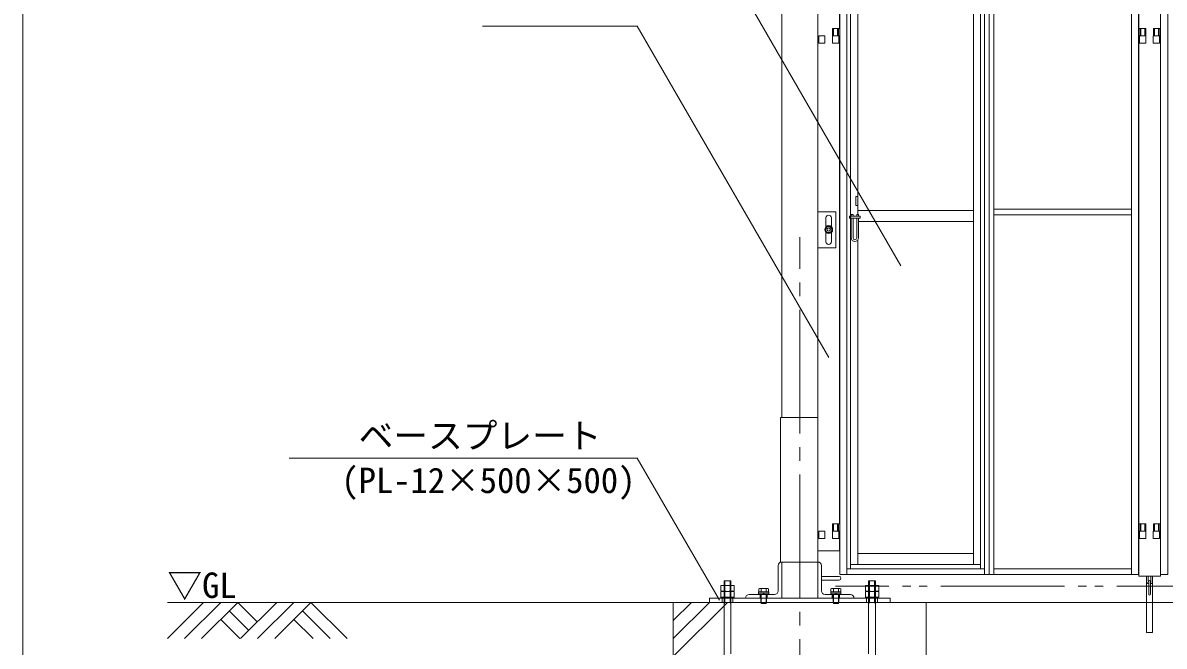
# Model space of a CAD drawing. Units: millimetres, scale not verified. Extents: x 35020 to 55145, y -14438 to 14438.
# Drawn here: x 35020 to 38178, y 3591 to 5318 of the extents above; entities that cross this region are included whole.
import ezdxf
from ezdxf.enums import TextEntityAlignment as Align

# ---------------------------------------------------------------- set-up
doc = ezdxf.new("R2010")
doc.units = ezdxf.units.MM
doc.header["$LTSCALE"] = 38
for name, pattern in [('CHAIN2', [12, 9, -1, 1, -1]), ('DASHED1', [1.8, 1.2, -0.6]), ('DOUBLE_CHAIN2', [12.8, 9, -1, 0.6, -0.6, 0.6, -1])]:
    doc.linetypes.add(name, pattern=pattern)
for name, color, linetype, lineweight in [('0-5_ﾍﾞｰｽﾗｲﾝ', 5, 'Continuous', 18), ('0-6_ﾎﾞﾙﾄ類', 2, 'Continuous', 18), ('0-8_ﾜｲﾔｰﾛｰﾌﾟ', 7, 'DOUBLE_CHAIN2', 18), ('0-9_基礎工事用PCA小', 7, 'Continuous', 18), ('0-A_図面枠', 7, 'Continuous', 18), ('0-C_側固定棒', 7, 'Continuous', 18), ('0-F_中央走行棒', 7, 'Continuous', 18), ('1-3_通芯', 1, 'CHAIN2', 18), ('1-6_標準ﾊﾟﾈﾙ', 7, 'Continuous', 18), ('1-7_標準柱', 7, 'Continuous', 18), ('1-8_文字', 7, 'Continuous', 18), ('1-9_落とし棒', 7, 'Continuous', 18)]:
    doc.layers.add(name, color=color, linetype=linetype, lineweight=lineweight)
doc.styles.add('ＭＳ ゴシック', font='')
doc.styles.get('ＭＳ ゴシック').set_extended_font_data('MS Gothic')

msp = doc.modelspace()

# ---------------------------------------------------------------- linework, layer by layer
at = {"layer": '0-5_ﾍﾞｰｽﾗｲﾝ'}
msp.add_line((35419.8, 3712.5), (46619.8, 3712.5), dxfattribs=at)
at = {"layer": '0-6_ﾎﾞﾙﾄ類'}
for p, q in [((36960.28, 3744.53), (36960.28, 3759.1)), ((36979.33, 3744.53), (36979.33, 3759.1)), ((37360.28, 3744.53), (37360.28, 3759.1)), ((37379.33, 3744.53), (37379.33, 3759.1)), ((36960.28, 3741.67), (36960.28, 3727.1)), ((36979.33, 3741.67), (36979.33, 3727.1)), ((37057.97, 3751.5), (37056.12, 3750.45)), ((37056.12, 3750.45), (37056.12, 3741.7)), ((37056.12, 3741.7), (37083.47, 3741.7)), ((37057.97, 3751.5), (37081.62, 3751.5)), ((37058.55, 3741.5), (37081.05, 3741.5)), ((37061.8, 3712.5), (37061.8, 3734.5)), ((37062.97, 3750.45), (37062.97, 3741.7)), ((37063.03, 3709.7), (37063.03, 3734.5)), ((37068.6, 3738.5), (37069.67, 3734.5)), ((37069.92, 3738.5), (37071, 3734.5)), ((37076.62, 3750.45), (37076.62, 3741.7)), ((37077.8, 3712.5), (37077.8, 3734.5)), ((37081.62, 3751.5), (37083.47, 3750.45)), ((37083.47, 3750.45), (37083.47, 3741.7)), ((37257.97, 3751.5), (37256.12, 3750.45)), ((37256.12, 3750.45), (37256.12, 3741.7)), ((37256.12, 3741.7), (37283.48, 3741.7)), ((37257.97, 3751.5), (37281.62, 3751.5)), ((37258.55, 3741.5), (37281.05, 3741.5)), ((37261.8, 3712.5), (37261.8, 3734.5)), ((37262.97, 3750.45), (37262.97, 3741.7)), ((37263.03, 3709.7), (37263.03, 3734.5)), ((37268.6, 3738.5), (37269.68, 3734.5)), ((37269.93, 3738.5), (37271, 3734.5)), ((37276.62, 3750.45), (37276.62, 3741.7)), ((37277.8, 3712.5), (37277.8, 3734.5)), ((37281.62, 3751.5), (37283.48, 3750.45)), ((37283.48, 3750.45), (37283.48, 3741.7)), ((37360.28, 3741.67), (37360.28, 3727.1)), ((37379.33, 3741.67), (37379.33, 3727.1)), ((37061.8, 3712.5), (37063.03, 3709.7)), ((37261.8, 3712.5), (37263.03, 3709.7))]:
    msp.add_line(p, q, dxfattribs=at)
for points in [[(37244.9, 4753.55), (37239.97, 4745.05), (37244.9, 4736.55), (37254.7, 4736.55), (37259.62, 4745.05), (37254.7, 4753.55)], [(36951.32, 3744.53), (36951.32, 3759.1), (36988.28, 3759.1), (36988.28, 3744.53), (36985.8, 3743.1), (36953.8, 3743.1)], [(37351.33, 3744.53), (37351.33, 3759.1), (37388.28, 3759.1), (37388.28, 3744.53), (37385.8, 3743.1), (37353.8, 3743.1)], [(36951.32, 3741.67), (36951.32, 3727.1), (36988.28, 3727.1), (36988.28, 3741.67), (36985.8, 3743.1), (36953.8, 3743.1)], [(36951.8, 3727.1), (36987.8, 3727.1), (36987.8, 3724.5), (36951.8, 3724.5)], [(37083.8, 3741.5), (37083.8, 3738.5), (37055.8, 3738.5), (37055.8, 3741.5)], [(37055.8, 3738.5), (37083.8, 3738.5), (37083.8, 3734.5), (37055.8, 3734.5)], [(37283.8, 3741.5), (37283.8, 3738.5), (37255.8, 3738.5), (37255.8, 3741.5)], [(37255.8, 3738.5), (37283.8, 3738.5), (37283.8, 3734.5), (37255.8, 3734.5)], [(37351.33, 3741.67), (37351.33, 3727.1), (37388.28, 3727.1), (37388.28, 3741.67), (37385.8, 3743.1), (37353.8, 3743.1)], [(37351.8, 3727.1), (37387.8, 3727.1), (37387.8, 3724.5), (37351.8, 3724.5)]]:
    msp.add_lwpolyline(points, close=True, dxfattribs=at)
for points in [[(37063.03, 3709.7), (37076.57, 3709.7), (37076.57, 3734.5)], [(37263.03, 3709.7), (37276.58, 3709.7), (37276.58, 3734.5)], [(37061.8, 3712.5), (37077.8, 3712.5), (37076.57, 3709.7)], [(37261.8, 3712.5), (37277.8, 3712.5), (37276.58, 3709.7)]]:
    msp.add_lwpolyline(points, dxfattribs=at)
for radius in [11, 8.5, 4.75, 4.22]:
    msp.add_circle((37249.8, 4745.05), radius, dxfattribs=at)
for centre, radius, start, end in [((37249.8, 4745.05), 8.9, 132.757, 167.243), ((37249.8, 4745.05), 8.9, 192.757, 227.243), ((37249.8, 4745.05), 8.9, 72.757, 107.243), ((37249.8, 4745.05), 8.9, 12.757, 47.243), ((37249.8, 4745.05), 8.9, 312.757, 347.243), ((37249.8, 4745.05), 8.9, 252.757, 287.243), ((36955.8, 3752.28), 8.95, 240, 300), ((36955.8, 3733.93), 8.95, 60, 120), ((36969.8, 3775.55), 32.45, 252.932, 287.068), ((36969.8, 3710.65), 32.45, 72.932, 107.068), ((36983.8, 3752.28), 8.95, 239.975, 300.025), ((36983.8, 3733.93), 8.95, 59.975, 120.025), ((37059.55, 3745.45), 6.05, 55.616, 124.384), ((37058.55, 3741.7), 0.2, 180, 270), ((37069.8, 3728.88), 22.62, 72.412, 107.588), ((37080.05, 3745.45), 6.05, 55.616, 124.384), ((37081.05, 3741.7), 0.2, 270, 0), ((37259.55, 3745.45), 6.05, 55.616, 124.384), ((37258.55, 3741.7), 0.2, 180, 270), ((37269.8, 3728.88), 22.62, 72.412, 107.588), ((37280.05, 3745.45), 6.05, 55.616, 124.384), ((37281.05, 3741.7), 0.2, 270, 0), ((37355.8, 3752.28), 8.95, 240, 300), ((37355.8, 3733.93), 8.95, 60, 120), ((37369.8, 3775.55), 32.45, 252.932, 287.068), ((37369.8, 3710.65), 32.45, 72.932, 107.068), ((37383.8, 3752.28), 8.95, 239.975, 300.025), ((37383.8, 3733.93), 8.95, 59.975, 120.025)]:
    msp.add_arc(centre, radius, start, end, dxfattribs=at)
at = {"layer": '0-8_ﾜｲﾔｰﾛｰﾌﾟ'}
msp.add_line((46171.4, 3757.5), (37268.2, 3757.5), dxfattribs=at)
at = {"layer": '0-9_基礎工事用PCA小'}
for p, q in [((36819.8, 3562.5), (36969.8, 3712.5)), ((36819.8, 3612.5), (36919.8, 3712.5)), ((36819.8, 3662.5), (36869.8, 3712.5)), ((36960.28, 3712.5), (36979.33, 3712.5)), ((37379.33, 3712.5), (37360.28, 3712.5))]:
    msp.add_line(p, q, dxfattribs=at)
at = {"layer": '0-9_基礎工事用PCA小', "color": 4, "linetype": 'DASHED1', "lineweight": 9}
for p, q in [((36955.1, 3724.5), (36955.1, 3712.5)), ((36984.8, 3724.5), (36984.8, 3712.5)), ((37061.8, 3724.5), (37061.8, 3712.5)), ((37077.8, 3724.5), (37077.8, 3712.5)), ((37261.8, 3724.5), (37261.8, 3712.5)), ((37277.8, 3724.5), (37277.8, 3712.5)), ((37354.8, 3724.5), (37354.8, 3712.5)), ((37384.8, 3724.5), (37384.8, 3712.5))]:
    msp.add_line(p, q, dxfattribs=at)
at = {"layer": '0-9_基礎工事用PCA小'}
for points in [[(36960.28, 3195.55), (36960.28, 3772.5), (36979.33, 3772.5), (36979.33, 3570.5)], [(36960.28, 3710), (36962.78, 3712.5), (36962.78, 3772.5), (36976.82, 3772.5), (36976.82, 3712.5), (36979.33, 3710)], [(37379.33, 3195.55), (37379.33, 3772.5), (37360.28, 3772.5), (37360.28, 3570.5)], [(37379.33, 3710), (37376.82, 3712.5), (37376.82, 3772.5), (37362.78, 3772.5), (37362.78, 3712.5), (37360.28, 3710)]]:
    msp.add_lwpolyline(points, dxfattribs=at)
for points in [[(36819.8, 2812.5), (37519.8, 2812.5), (37519.8, 3712.5), (36819.8, 3712.5)], [(36919.8, 3712.5), (37419.8, 3712.5), (37419.8, 3724.5), (36919.8, 3724.5)]]:
    msp.add_lwpolyline(points, close=True, dxfattribs=at)
at = {"layer": '0-A_図面枠'}
msp.add_lwpolyline([(35019.8, 14437.5), (55144.8, 14437.5), (55144.8, 562.5), (35019.8, 562.5)], close=True, dxfattribs=at)
at = {"layer": '0-C_側固定棒'}
for p, q in [((37279.8, 5301.55), (37279.8, 6653.05)), ((37279.8, 3930.05), (37279.8, 5281.55))]:
    msp.add_line(p, q, dxfattribs=at)
msp.add_lwpolyline([(37279.8, 6673.05), (37279.8, 7525.05), (37219.8, 7525.05), (37219.8, 3855.05), (37279.8, 3855.05), (37279.8, 3910.05)], dxfattribs=at)
for points in [[(37222.15, 5261.55), (37239.45, 5261.55), (37239.45, 5281.55), (37222.15, 5281.55)], [(37260.15, 5261.55), (37277.45, 5261.55), (37277.45, 5281.55), (37260.15, 5281.55)], [(37222.15, 3890.05), (37239.45, 3890.05), (37239.45, 3910.05), (37222.15, 3910.05)], [(37260.15, 3890.05), (37277.45, 3890.05), (37277.45, 3910.05), (37260.15, 3910.05)]]:
    msp.add_lwpolyline(points, close=True, dxfattribs=at)
at = {"layer": '0-F_中央走行棒'}
for p, q in [((38107.8, 6653.05), (38107.8, 5301.55)), ((38167.8, 5301.55), (38167.8, 6653.05)), ((38107.8, 5281.55), (38107.8, 3930.05)), ((38167.8, 3930.05), (38167.8, 5281.55)), ((38129.25, 3771.95), (38129.25, 3785.05)), ((38134.25, 3771.95), (38134.25, 3785.05)), ((38135.3, 3770.55), (38135.3, 3735.55)), ((38140.3, 3735.55), (38140.3, 3770.55)), ((38141.25, 3785.05), (38141.25, 3771.95)), ((38146.25, 3785.05), (38146.25, 3771.95))]:
    msp.add_line(p, q, dxfattribs=at)
for points in [[(38110.15, 5261.55), (38127.45, 5261.55), (38127.45, 5281.55), (38110.15, 5281.55)], [(38148.15, 5261.55), (38165.45, 5261.55), (38165.45, 5281.55), (38148.15, 5281.55)], [(38110.15, 3890.05), (38127.45, 3890.05), (38127.45, 3910.05), (38110.15, 3910.05)], [(38148.15, 3890.05), (38165.45, 3890.05), (38165.45, 3910.05), (38148.15, 3910.05)]]:
    msp.add_lwpolyline(points, close=True, dxfattribs=at)
msp.add_lwpolyline([(38107.8, 3910.05), (38107.8, 3785.05), (38167.8, 3785.05), (38167.8, 3910.05)], dxfattribs=at)
for centre, radius, start, end in [((38137.75, 3771.95), 8.5, 180, 253.254), ((38137.75, 3771.95), 3.5, 180, 225.592), ((38137.8, 3770.55), 2.5, 0, 180), ((38137.75, 3771.95), 8.5, 287.463, 0), ((38137.75, 3771.95), 3.5, 316.787, 0), ((38137.8, 3735.55), 2.5, 180, 0)]:
    msp.add_arc(centre, radius, start, end, dxfattribs=at)
at = {"layer": '1-3_通芯'}
msp.add_line((37169.8, 2812.5), (37169.8, 4724.5), dxfattribs=at)
at = {"layer": '1-6_標準ﾊﾟﾈﾙ', "color": 4, "linetype": 'DASHED1', "lineweight": 9}
for p, q in [((37263.3, 5301.55), (37263.3, 5281.55)), ((37274.3, 5301.55), (37274.3, 5281.55)), ((38113.3, 5301.55), (38113.3, 5281.55)), ((38124.3, 5301.55), (38124.3, 5281.55)), ((38151.3, 5301.55), (38151.3, 5281.55)), ((38162.3, 5301.55), (38162.3, 5281.55)), ((37263.3, 3930.05), (37263.3, 3910.05)), ((37274.3, 3930.05), (37274.3, 3910.05)), ((38113.3, 3930.05), (38113.3, 3910.05)), ((38124.3, 3930.05), (38124.3, 3910.05)), ((38151.3, 3930.05), (38151.3, 3910.05)), ((38162.3, 3930.05), (38162.3, 3910.05))]:
    msp.add_line(p, q, dxfattribs=at)
at = {"layer": '1-6_標準ﾊﾟﾈﾙ'}
for p, q in [((37276.5, 5301.55), (37276.5, 5281.55)), ((38111.1, 5301.55), (38111.1, 5281.55)), ((38164.5, 5301.55), (38164.5, 5281.55)), ((37312.3, 4722.05), (37312.3, 4777.05)), ((37317.3, 4777.05), (37317.3, 4722.05)), ((37327.3, 4722.05), (37327.3, 4777.05)), ((37332.3, 4777.05), (37332.3, 4722.05)), ((37276.5, 3930.05), (37276.5, 3910.05)), ((38111.1, 3930.05), (38111.1, 3910.05)), ((38164.5, 3930.05), (38164.5, 3910.05))]:
    msp.add_line(p, q, dxfattribs=at)
for points in [[(37280.3, 6793.05), (37300.05, 6793.05), (37300.05, 3790.05), (37280.3, 3790.05)], [(37680.55, 6793.05), (37693.8, 6793.05), (37693.8, 3790.05), (37680.55, 3790.05)], [(37693.8, 6793.05), (37707.05, 6793.05), (37707.05, 3790.05), (37693.8, 3790.05)], [(38107.3, 6793.05), (38087.55, 6793.05), (38087.55, 3790.05), (38107.3, 3790.05)], [(38168.3, 6793.05), (38188.05, 6793.05), (38188.05, 3790.05), (38168.3, 3790.05)], [(37300.05, 3805.55), (37310.3, 3805.55), (37310.3, 5781.55), (37300.05, 5781.55)], [(37680.55, 3805.55), (37670.3, 3805.55), (37670.3, 5781.55), (37680.55, 5781.55)], [(37670.3, 5769.05), (37650.3, 5769.05), (37650.3, 3818.05), (37670.3, 3818.05)], [(37330.3, 4812.05), (37325.3, 4812.05), (37325.3, 4837.05), (37330.3, 4837.05)], [(37707.05, 4801.55), (38087.55, 4801.55), (38087.55, 4785.55), (37707.05, 4785.55)], [(37307.3, 4782.05), (37337.3, 4782.05), (37337.3, 4777.05), (37307.3, 4777.05)], [(37330.3, 3818.05), (37650.3, 3818.05), (37650.3, 3848.05), (37330.3, 3848.05)], [(37680.55, 3790.05), (37300.05, 3790.05), (37300.05, 3805.55), (37680.55, 3805.55)], [(37707.05, 3790.05), (38087.55, 3790.05), (38087.55, 3805.55), (37707.05, 3805.55)]]:
    msp.add_lwpolyline(points, close=True, dxfattribs=at)
for points in [[(37310.3, 4782.05), (37310.3, 5769.05), (37330.3, 5769.05), (37330.3, 4787.05)], [(37280.3, 5281.55), (37260.3, 5281.55), (37260.3, 5301.55), (37280.3, 5301.55)], [(38107.3, 5281.55), (38127.3, 5281.55), (38127.3, 5301.55), (38107.3, 5301.55)], [(38168.3, 5281.55), (38148.3, 5281.55), (38148.3, 5301.55), (38168.3, 5301.55)], [(37330.3, 4716.05), (37330.3, 3818.05), (37310.3, 3818.05), (37310.3, 4777.05)], [(37312.3, 4782.05), (37312.3, 4787.05), (37317.3, 4787.05), (37317.3, 4782.05)], [(37327.3, 4782.05), (37327.3, 4787.05), (37332.3, 4787.05), (37332.3, 4782.05)], [(37330.3, 4787.05), (37330.3, 4797.55), (37650.3, 4797.55), (37650.3, 4767.55), (37332.3, 4767.55)], [(37280.3, 3910.05), (37260.3, 3910.05), (37260.3, 3930.05), (37280.3, 3930.05)], [(38107.3, 3910.05), (38127.3, 3910.05), (38127.3, 3930.05), (38107.3, 3930.05)], [(38168.3, 3910.05), (38148.3, 3910.05), (38148.3, 3930.05), (38168.3, 3930.05)]]:
    msp.add_lwpolyline(points, dxfattribs=at)
for radius in [10, 5]:
    msp.add_arc((37322.3, 4722.05), radius, 180, 0, dxfattribs=at)
at = {"layer": '1-7_標準柱'}
for p, q in [((37119.8, 4224.5), (37119.8, 7674.5)), ((37219.8, 4224.5), (37219.8, 7674.5)), ((37242.3, 4753.1), (37242.3, 4777.5)), ((37257.3, 4777.5), (37257.3, 4753.1)), ((37242.3, 4711.5), (37242.3, 4737.02)), ((37257.3, 4737.02), (37257.3, 4711.5)), ((37109.8, 3814.5), (37109.8, 3744.5)), ((37229.8, 3814.5), (37229.8, 3744.5)), ((37099.8, 3734.5), (37029.8, 3734.5)), ((37239.8, 3734.5), (37309.8, 3734.5)), ((37219.8, 3724.5), (37119.8, 3724.5))]:
    msp.add_line(p, q, dxfattribs=at)
at = {"layer": '1-7_標準柱', "color": 4, "linetype": 'DASHED1', "lineweight": 9}
for p, q in [((37059.8, 3734.5), (37059.8, 3724.5)), ((37079.8, 3734.5), (37079.8, 3724.5)), ((37259.8, 3734.5), (37259.8, 3724.5)), ((37279.8, 3734.5), (37279.8, 3724.5))]:
    msp.add_line(p, q, dxfattribs=at)
at = {"layer": '1-7_標準柱'}
for points in [[(37219.8, 4794.5), (37269.8, 4794.5), (37269.8, 4694.5), (37219.8, 4694.5)], [(37116.6, 4224.5), (37219.8, 4224.5), (37219.8, 3824.5), (37116.6, 3824.5)]]:
    msp.add_lwpolyline(points, close=True, dxfattribs=at)
for points in [[(37019.8, 3724.5), (37119.8, 3724.5), (37119.8, 3824.5)], [(37319.8, 3724.5), (37219.8, 3724.5), (37219.8, 3824.5)], [(37278.8, 3784.5), (37229.8, 3784.5), (37229.8, 3774.5), (37278.8, 3774.5)]]:
    msp.add_lwpolyline(points, dxfattribs=at)
for centre, radius, start, end in [((37249.8, 4777.5), 7.5, 0, 180), ((37249.8, 4711.5), 7.5, 180, 0), ((37119.8, 3814.5), 10, 90, 180), ((37219.8, 3814.5), 10, 0, 90), ((37278.8, 3779.5), 5, 270, 90), ((37029.8, 3724.5), 10, 90, 180), ((37099.8, 3744.5), 10, 270, 0), ((37239.8, 3744.5), 10, 180, 270), ((37309.8, 3724.5), 10, 0, 90)]:
    msp.add_arc(centre, radius, start, end, dxfattribs=at)
at = {"layer": '1-8_文字'}
for p, q in [((37449.2, 4645.1), (36719.8, 5908.45)), ((36291.38, 5308.45), (36719.8, 5308.45)), ((36720.15, 5308.45), (36719.8, 5308.45)), ((37250.15, 4390.48), (36720.15, 5308.45)), ((35757.07, 4112.5), (36719.45, 4112.5)), ((36719.8, 4112.5), (36719.45, 4112.5)), ((36947.27, 3718.5), (36719.8, 4112.5)), ((35520.02, 3712.5), (35419.8, 3612.28)), ((35567.28, 3712.5), (35467.05, 3612.28)), ((35614.53, 3712.5), (35514.3, 3612.28)), ((35614.53, 3712.5), (35668.53, 3658.5)), ((35722.52, 3712.5), (35622.3, 3612.28)), ((35769.78, 3712.5), (35669.55, 3612.28)), ((35817.03, 3712.5), (35716.8, 3612.28)), ((35817.03, 3712.5), (35917.27, 3612.28)), ((35567.28, 3665.25), (35620.28, 3612.28)), ((35590.9, 3688.88), (35644.9, 3634.88)), ((35769.78, 3665.25), (35822.78, 3612.28)), ((35793.4, 3688.88), (35870.03, 3612.28))]:
    msp.add_line(p, q, dxfattribs=at)
at = {"layer": '1-9_落とし棒'}
msp.add_lwpolyline([(38146.25, 3785.05), (38146.25, 3628.85), (38129.25, 3628.85), (38129.25, 3785.05)], close=True, dxfattribs=at)

# ---------------------------------------------------------------- texts
at = {"layer": '1-8_文字', "style": 'ＭＳ ゴシック'}
for s, p in [('\u3000\u3000ベースプレート\u3000\u3000\u3000', (35757.07, 4117.9)), ('(PL-12×500×500)', (35901.1, 3994.43)), ('▽GL', (35419.8, 3703.9))]:
    msp.add_text(s, height=70.38, dxfattribs=at).set_placement(p, align=Align.BOTTOM_LEFT)

doc.saveas('drawing.dxf')
